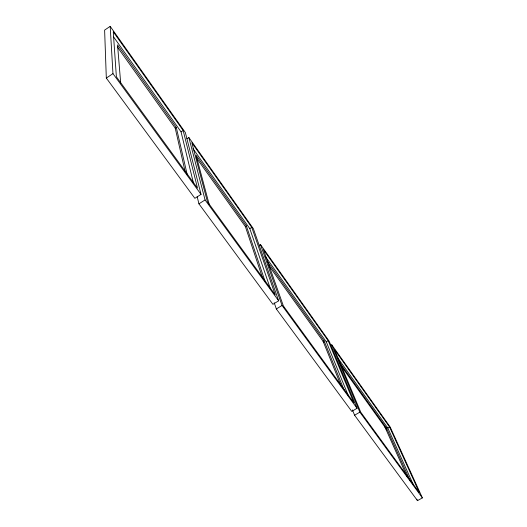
<?xml version="1.0" encoding="UTF-8"?>
<svg xmlns="http://www.w3.org/2000/svg" width="527" height="527" viewBox="0 0 527 527"><rect width="100%" height="100%" fill="white"/><g stroke="black" fill="none" stroke-linecap="round" stroke-linejoin="round"><path stroke-width="0.79" d="M110.189 26.35L104.616 30.118L106.316 78.075L194.865 198.323L201.037 194.397L185.359 132.573L110.189 26.35L112.962 73.635L201.037 194.397M106.316 78.075L112.962 73.635M185.168 171.776L175.227 128.147L176.295 127.448L117.547 44.887L120.709 83.332M193.521 183.376L181.064 131.888L183.172 130.518L113.259 31.785L116.381 76.777L197.513 188.139L183.172 130.518M186.894 138.785L188.85 137.514L253.349 228.665L278.651 300.812L272.914 304.316L198.923 203.837L197.184 196.67M198.923 203.837L205.075 199.931L188.85 137.514M262.663 278.263L245.365 226.551L246.366 225.918L196.057 155.221L209.252 204.647M270.311 288.493L249.798 228.639L251.781 227.4L191.828 142.738L207.421 201.742L275.265 294.863L251.781 227.4M259.225 245.345L260.483 244.561L329.158 341.16L357.042 408.3L351.759 411.389L276.332 308.954L274.218 302.755M276.332 308.954L282.05 305.469L260.483 244.561M267.716 261.972L324.079 340.791L323.117 341.364L341.463 386.713M348.334 395.665L326.266 341.812L328.156 340.679L263.441 249.719L283.809 307.155M330.416 345.62L331.76 344.816L390.138 426.942L422.384 497.89L417.489 500.65L354.585 415.23L352.425 409.914M354.585 415.23L359.855 412.154L331.76 344.816M413.267 484.576L387.806 428.023L389.572 427.002L334.586 349.717L360.738 412.186L419.334 492.607L389.572 427.002M409.947 480.347L386.561 428.161L384.993 427.173L340.534 365.079M283.618 306.325L353.828 402.7L328.156 340.679M205.075 199.931L278.651 300.812M282.05 305.469L357.042 408.3M359.855 412.154L422.384 497.89M339.21 361.95L386.561 428.161M268.612 265.265L323.973 342.557M117.376 46.975L175.227 128.147M196.433 157.896L245.365 226.551M265.233 256.32L326.266 341.812M337.458 357.497L387.806 428.023M113.68 37.042L181.064 131.888M192.968 148.647L249.798 228.639M386.66 429.874L384.993 427.173L406.976 476.421M416.817 499.155L417.489 500.65M324.079 340.791L344.039 389.875M246.366 225.918L265.088 281.425M176.295 127.448L187.289 174.964"/></g></svg>
